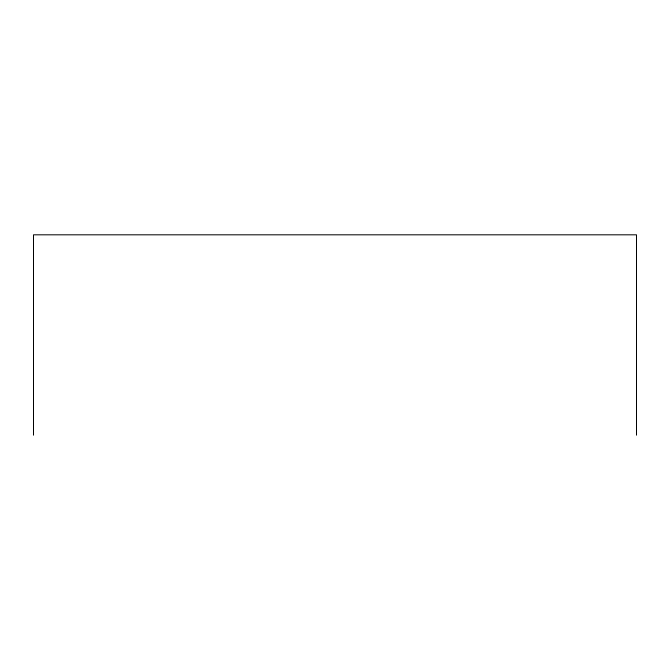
<?xml version="1.0" encoding="UTF-8"?>
<svg xmlns="http://www.w3.org/2000/svg" width="670" height="670" viewBox="0 0 670 670"><rect width="100%" height="100%" fill="white"/><g stroke="black" fill="none" stroke-linecap="round" stroke-linejoin="round"><path stroke-width="1" d="M636.5 435.182L636.5 234.818L33.5 234.818L33.5 435.182"/></g></svg>
